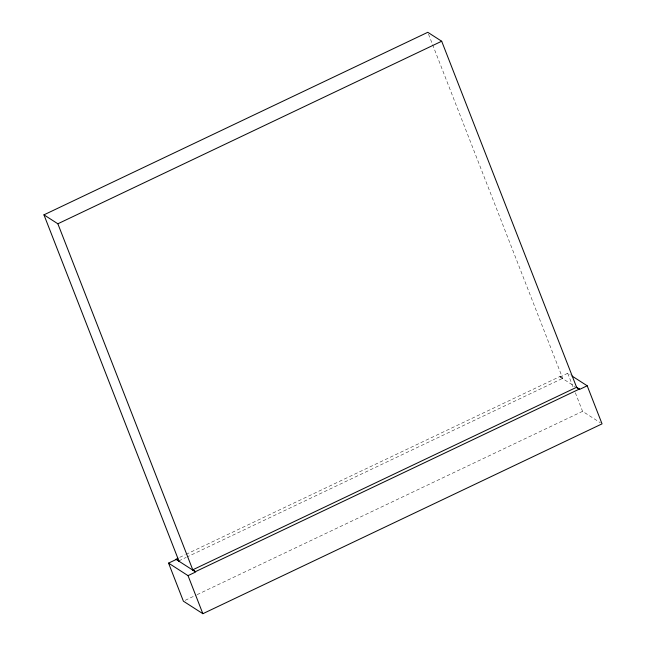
<?xml version="1.0" encoding="UTF-8"?>
<svg xmlns="http://www.w3.org/2000/svg" width="646" height="646" viewBox="0 0 646 646"><rect width="100%" height="100%" fill="white"/><g stroke="black" fill="none" stroke-linecap="round" stroke-linejoin="round"><path stroke-width="0.48" stroke-dasharray="3.23 2.42" d="M179.717 557.353L185.176 554.761M186.088 554.325L559.912 376.537L562.698 378.33L187.049 556.981M559.912 376.537L560.066 376.925L567.737 373.275L570.281 374.906M178.861 560.873L186.137 557.409M185.216 600.32L196.15 595.119M197.062 594.683L582.579 411.34L600.36 422.767M560.066 376.925L575.118 386.599M567.737 373.275L573.172 387.204M575.344 392.768L582.579 411.34M428.516 34.181L562.844 378.717"/><path stroke-width="0.97" d="M179.015 561.261L43.952 214.843L427.781 32.3L441.686 41.239L576.749 387.657L579.535 389.441L587.206 385.791L602.048 423.857L202.86 613.7L183.391 601.184L168.558 563.118L176.229 559.468L195.698 571.985L188.026 575.634L168.558 563.118M43.952 214.843L57.857 223.782L441.686 41.239M176.229 559.468L177.9 558.217M579.381 389.053L576.603 387.269L192.766 569.812L195.552 571.605L579.381 389.053L579.535 389.441M571.968 375.996L587.206 385.791M176.083 559.089L178.861 560.873M57.857 223.782L192.92 570.2M188.026 575.634L202.86 613.7"/></g></svg>
